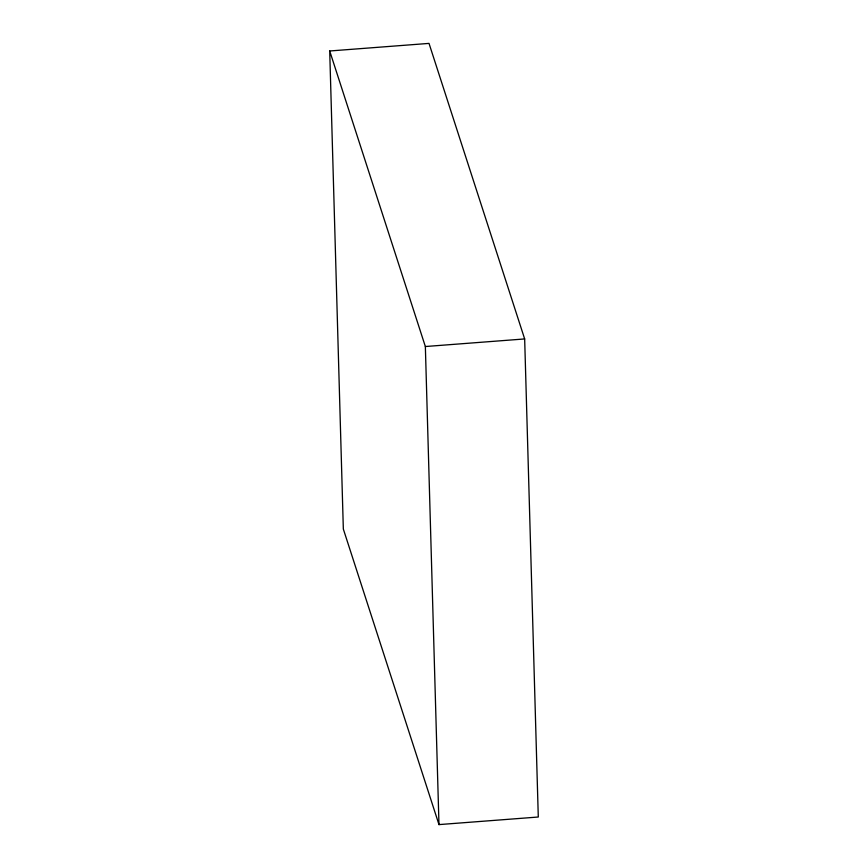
<?xml version="1.0" encoding="UTF-8"?>
<svg xmlns="http://www.w3.org/2000/svg" width="868" height="868" viewBox="0 0 868 868"><rect width="100%" height="100%" fill="white"/><g stroke="black" fill="none" stroke-linecap="round" stroke-linejoin="round"><path stroke-width="1.3" d="M329.71 50.984L429.02 43.4L524.663 338.943L538.29 817.016L438.98 824.6L343.337 529.057L329.71 50.984L425.353 346.527L438.98 824.6M425.353 346.527L524.663 338.943"/></g></svg>
